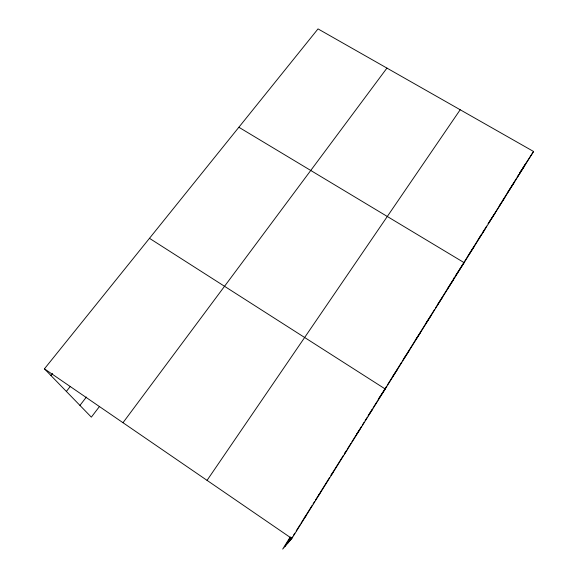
<?xml version="1.0" encoding="UTF-8"?>
<svg xmlns="http://www.w3.org/2000/svg" width="578" height="578" viewBox="0 0 578 578"><rect width="100%" height="100%" fill="white"/><g stroke="black" fill="none" stroke-linecap="round" stroke-linejoin="round"><path stroke-width="0.87" d="M290.3 536.919L282.678 549.1L291.832 538.515L533.566 151.487L318.023 28.9L44.434 368.829L91.346 417.15L99.524 406.421M284.882 546.55L290.517 537.54M287.519 543.501L291.276 537.489M290.532 540.011L292.432 536.976M293.378 535.459L294.802 533.183M296.218 530.907L300.011 524.846M300.957 523.328L312.163 505.389M313.095 503.9L314.49 501.675M315.415 500.187L317.734 496.473M318.211 495.722L329.511 477.623M343.39 455.413L330.927 475.362L333.528 471.756M344.322 453.925L346.193 450.919M347.132 449.417L350.889 443.413M351.829 441.91L356.048 435.147M361.293 426.752L356.518 434.396L359.899 429.526M362.254 425.22L364.162 422.164M365.115 420.64L367.03 417.576M367.984 416.052L372.218 409.275M373.157 407.772L376.899 401.775M377.839 400.272L386.682 386.118M387.614 384.63L401.724 362.045M402.671 360.528L406.89 353.779M407.822 352.284L434.67 309.317M435.602 307.814L437.011 305.567M437.467 304.83L481.51 234.336M482.449 232.833L486.676 226.07M499.204 206.014L501.112 202.965M502.065 201.44L507.303 193.052M507.773 192.301L516.205 178.812M517.129 177.323L518.509 175.112M519.434 173.638L525.424 164.058M519.998 172.374L521.963 169.354M522.938 167.844L525.395 164.073M525.879 163.314L533.566 151.487M517.137 177.338L524.159 166.543M507.787 192.308L514.593 181.868M504.854 197.459L488.085 223.816L494.941 213.325M478.223 239.595L484.855 229.48M468.194 255.657L474.581 245.925M453.369 279.008L454.294 277.606M455.674 275.504L464.127 262.665L238.866 127.254M447.589 288.632L453.477 279.716M437.481 304.859L442.625 297.085M426.239 322.806L431.578 314.779M415.264 340.363L420.314 332.805M404.094 358.252L408.841 351.178M392.715 376.466L397.144 369.906M378.706 398.574L385.223 388.994L149.471 238.317M207.047 480.369L460.196 109.755M368.937 414.52L372.687 409.058M344.351 453.968L346.851 450.421M122.991 422.713L386.942 68.096M318.175 495.888L319.923 493.54M79.937 405.402L86.404 397.035M66.369 391.429L70.155 386.603M304.274 518.018L306.022 515.786M50.994 375.592L52.641 373.533M44.434 368.829L291.832 538.515"/></g></svg>
